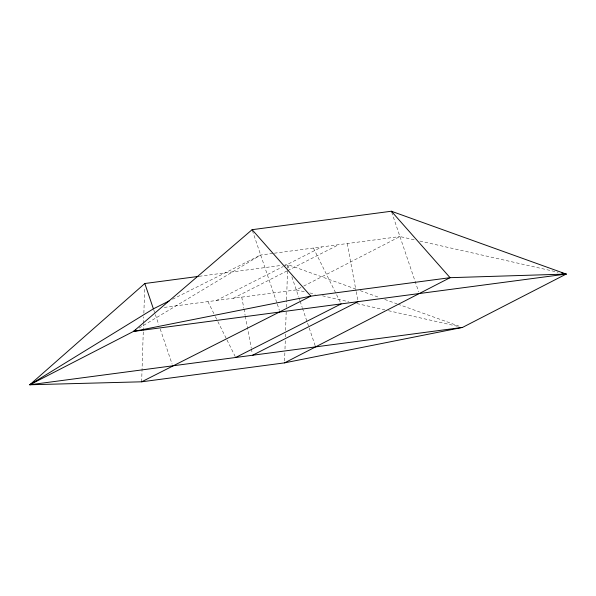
<?xml version="1.0" encoding="UTF-8"?>
<svg xmlns="http://www.w3.org/2000/svg" width="596" height="596" viewBox="0 0 596 596"><rect width="100%" height="100%" fill="white"/><g stroke="black" fill="none" stroke-linecap="round" stroke-linejoin="round"><path stroke-width="0.45" stroke-dasharray="2.98 2.23" d="M141.654 381.805L143.271 331.734M143.301 330.802L143.509 324.313M143.539 323.382L143.748 316.893M143.867 313.183L144.701 287.22M284.597 361.012L284.866 352.668M284.992 348.958L285.26 340.607M285.38 336.904L285.469 334.118M285.588 330.407L286.184 311.864M286.333 307.223L286.542 300.734M286.572 299.81L287.563 269.206M287.592 268.282L287.712 264.572L284.948 264.937M139.032 328.083L260.675 255.021L273.4 253.33M164.302 307.394L296.286 289.902L302.865 286.512M303.692 286.087L399.953 236.56L415.308 240.024M216.385 300.488L283.13 266.583M283.957 266.166L321.855 246.908M233.297 298.253L286.855 271.038M287.674 270.621L338.766 244.665M172.527 299.244L260.675 255.021M274.309 253.211L399.953 236.56M199.213 276.298L281.26 265.429M419.83 241.045L558.065 272.238M296.286 289.902L305.323 291.936M309.838 292.956L315.262 294.186M322.488 295.81L348.69 301.725M356.825 303.558L384.83 309.883M388.443 310.695L458.92 326.601M355.894 289.082L287.712 264.572L289.485 269.809M360.267 290.647L379.496 297.56M384.74 299.445L396.981 303.848M397.852 304.161L459.039 326.154M313.407 248.025L340.323 302.232M207.937 301.613L214.977 315.791M215.387 316.625L217.458 320.79M217.875 321.624L226.569 339.139M226.987 339.973L235.681 357.481M391.669 212.101L418.645 291.794M291.854 276.797L298.663 296.912M298.961 297.791L299.848 300.421M300.146 301.3L302.224 307.439M302.522 308.311L315.284 346.015M252.391 230.563L276.998 303.245M277.289 304.116L279.368 310.255M153.694 309.719L158.737 324.626M160.227 329.007L172.095 364.082M347.215 243.548L356.021 290.766M356.192 291.668L358.054 301.658M241.745 297.128L243.779 308.028M243.95 308.937L245.135 315.291M245.306 316.2L251.229 347.982M251.4 348.884L252.25 353.428"/><path stroke-width="0.89" d="M462.533 327.413L29.8 384.77L133.467 331.428L252.101 229.691L391.378 211.23L566.2 274.071L462.533 327.413L284.538 362.867L141.654 381.805L29.8 384.77L144.821 283.51L198.289 276.425M29.8 384.77L153.395 308.84L169.197 300.913M561.685 273.05L566.2 274.071L133.467 331.428L135.851 329.998M141.654 381.805L310.799 296.145L450.077 277.684L566.2 274.071M284.538 362.867L450.077 277.684L391.378 211.23M235.681 357.481L341.15 303.9M252.585 355.246L358.054 301.658M133.467 331.428L310.799 296.145L252.101 229.691M144.821 283.51L153.395 308.84"/></g></svg>
